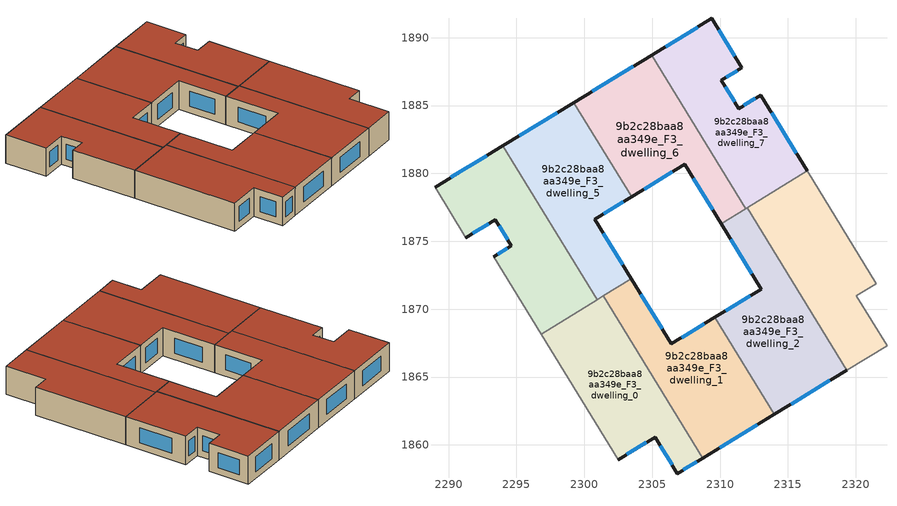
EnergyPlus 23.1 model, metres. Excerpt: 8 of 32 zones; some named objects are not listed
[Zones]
9b2c28baa8aa349e_F3_dwelling_0
 floor to 9b2c28baa8aa349e_F2_dwelling_0 (EU_floor_Construction): 2301.4,1870.97 2308.72,1859.04 2306.85,1857.89 2305.21,1860.57 2302.49,1858.91 2296.82,1868.16 z9
 wall outside (EU_wall_Construction): 2302.49,1858.91 2305.22,1860.57 2306.85,1857.89 2308.72,1859.04 z9:12
 wall adiabatic (EU_wall_Construction): 2296.82,1868.16 2302.49,1858.91 z9:12
 wall to 9b2c28baa8aa349e_F3_dwelling_1 (EU_wall_Construction): 2308.73,1859.04 2301.4,1870.97 z9:12
 wall to 9b2c28baa8aa349e_F3_dwelling_4 (EU_wall_Construction): 2300.95,1870.69 2296.82,1868.16 z9:12
 wall to 9b2c28baa8aa349e_F3_dwelling_5 (EU_wall_Construction): 2301.4,1870.97 2300.95,1870.69 z9:12
 window (EU_Window_Construction): 2307.29,1858.16 2308.28,1858.77 / 2305.6,1859.94 2306.47,1858.52 / 2303.13,1859.3 2304.58,1860.18 z9.7:11.3
 roof outside (EU_roof_Construction): 2308.72,1859.04 2301.4,1870.97 2296.82,1868.16 2302.49,1858.91 2305.22,1860.57 2306.85,1857.89 z12
9b2c28baa8aa349e_F3_dwelling_1
 floor to 9b2c28baa8aa349e_F2_dwelling_1 (EU_floor_Construction): 2309.6,1869.39 2313.98,1862.25 2308.72,1859.04 2301.4,1870.97 2303.47,1872.24 2306.42,1867.44 z9
 wall outside (EU_wall_Construction): 2309.6,1869.39 2306.42,1867.44 2303.47,1872.24 / 2308.72,1859.04 2313.98,1862.25 z9:12
 wall to 9b2c28baa8aa349e_F3_dwelling_5 (EU_wall_Construction): 2303.47,1872.24 2301.4,1870.97 z9:12
 wall to 9b2c28baa8aa349e_F3_dwelling_2 (EU_wall_Construction): 2313.98,1862.25 2309.6,1869.39 z9:12
 window (EU_Window_Construction): 2305.73,1868.57 2304.17,1871.12 / 2308.85,1868.93 2307.16,1867.9 / 2309.96,1859.79 2312.75,1861.49 z9.7:11.3
 roof outside (EU_roof_Construction): 2313.98,1862.25 2309.6,1869.39 2306.42,1867.44 2303.47,1872.24 2301.4,1870.97 2308.72,1859.04 z12
9b2c28baa8aa349e_F3_dwelling_2
 floor to 9b2c28baa8aa349e_F2_dwelling_2 (EU_floor_Construction): 2312,1877.47 2319.34,1865.51 2313.98,1862.25 2309.6,1869.39 2313.03,1871.48 2310.08,1876.3 z9
 wall outside (EU_wall_Construction): 2310.08,1876.3 2313.03,1871.48 2309.6,1869.39 / 2313.98,1862.25 2319.34,1865.51 z9:12
 wall to 9b2c28baa8aa349e_F3_dwelling_3 (EU_wall_Construction): 2319.34,1865.51 2312,1877.47 z9:12
 wall to 9b2c28baa8aa349e_F3_dwelling_6 (EU_wall_Construction): 2311.89,1877.4 2310.08,1876.3 z9:12
 wall to 9b2c28baa8aa349e_F3_dwelling_7 (EU_wall_Construction): 2312,1877.47 2311.89,1877.4 z9:12
 window (EU_Window_Construction): 2310.78,1875.17 2312.34,1872.61 / 2315.24,1863.01 2318.08,1864.75 / 2312.23,1870.99 2310.41,1869.88 z9.7:11.3
 roof outside (EU_roof_Construction): 2319.34,1865.51 2312,1877.47 2310.08,1876.3 2313.03,1871.48 2309.6,1869.39 2313.98,1862.25 z12
9b2c28baa8aa349e_F3_dwelling_3
 floor to 9b2c28baa8aa349e_F2_dwelling_3 (EU_floor_Construction): 2316.41,1880.18 2321.51,1871.88 2320.04,1870.99 2322.3,1867.32 2319.34,1865.51 2312,1877.47 z9
 wall adiabatic (EU_wall_Construction): 2319.34,1865.51 2322.3,1867.32 2320.04,1870.99 2321.51,1871.88 2316.41,1880.18 z9:12
 wall to 9b2c28baa8aa349e_F3_dwelling_7 (EU_wall_Construction): 2316.41,1880.18 2312,1877.47 z9:12
 roof outside (EU_roof_Construction): 2322.3,1867.32 2320.04,1870.99 2321.51,1871.88 2316.41,1880.18 2312,1877.47 2319.34,1865.51 z12
9b2c28baa8aa349e_F3_dwelling_4
 floor to 9b2c28baa8aa349e_F2_dwelling_4 (EU_floor_Construction): 2293.99,1882.03 2300.94,1870.69 2296.82,1868.16 2293.31,1873.87 2294.64,1874.67 2293.46,1876.59 2291.28,1875.27 2289,1878.98 z9
 wall outside (EU_wall_Construction): 2291.28,1875.27 2293.46,1876.59 2294.64,1874.67 2293.31,1873.87 / 2293.99,1882.03 2289,1878.98 z9:12
 wall adiabatic (EU_wall_Construction): 2289,1878.98 2291.28,1875.27 / 2293.31,1873.87 2296.82,1868.16 z9:12
 wall to 9b2c28baa8aa349e_F3_dwelling_5 (EU_wall_Construction): 2300.94,1870.69 2293.99,1882.03 z9:12
 window (EU_Window_Construction): 2293.73,1876.14 2294.36,1875.13 / 2291.79,1875.58 2292.95,1876.28 / 2292.82,1881.31 2290.17,1879.7 / 2294.33,1874.49 2293.62,1874.06 z9.7:11.3
 roof outside (EU_roof_Construction): 2300.95,1870.69 2293.99,1882.03 2289,1878.98 2291.28,1875.27 2293.46,1876.59 2294.64,1874.67 2293.31,1873.87 2296.82,1868.16 z12
9b2c28baa8aa349e_F3_dwelling_5
 floor to 9b2c28baa8aa349e_F2_dwelling_5 (EU_floor_Construction): 2299.24,1885.22 2303.49,1878.29 2300.78,1876.63 2303.47,1872.24 2300.94,1870.69 2293.99,1882.03 z9
 wall outside (EU_wall_Construction): 2299.24,1885.22 2293.99,1882.03 / 2303.47,1872.24 2300.78,1876.63 2303.49,1878.29 z9:12
 wall to 9b2c28baa8aa349e_F3_dwelling_6 (EU_wall_Construction): 2303.49,1878.29 2299.24,1885.22 z9:12
 window (EU_Window_Construction): 2298.01,1884.47 2295.22,1882.78 / 2301.42,1877.02 2302.85,1877.9 / 2302.84,1873.27 2301.41,1875.6 z9.7:11.3
 roof outside (EU_roof_Construction): 2303.47,1872.24 2300.78,1876.63 2303.49,1878.29 2299.24,1885.22 2293.99,1882.03 2300.95,1870.69 z12
9b2c28baa8aa349e_F3_dwelling_6
 floor to 9b2c28baa8aa349e_F2_dwelling_6 (EU_floor_Construction): 2304.95,1888.71 2311.89,1877.4 2310.08,1876.3 2307.4,1880.67 2303.49,1878.29 2299.24,1885.22 z9
 wall outside (EU_wall_Construction): 2304.95,1888.71 2299.24,1885.22 / 2303.49,1878.29 2307.4,1880.67 2310.08,1876.3 z9:12
 wall to 9b2c28baa8aa349e_F3_dwelling_7 (EU_wall_Construction): 2311.89,1877.4 2304.95,1888.71 z9:12
 window (EU_Window_Construction): 2303.61,1887.89 2300.58,1886.04 / 2308.03,1879.65 2309.45,1877.32 / 2304.41,1878.85 2306.48,1880.11 z9.7:11.3
 roof outside (EU_roof_Construction): 2311.89,1877.4 2304.95,1888.71 2299.24,1885.22 2303.49,1878.29 2307.4,1880.67 2310.08,1876.3 z12
9b2c28baa8aa349e_F3_dwelling_7
 floor to 9b2c28baa8aa349e_F2_dwelling_7 (EU_floor_Construction): 2311.61,1887.8 2310.08,1886.86 2311.37,1884.78 2312.99,1885.76 2316.41,1880.18 2311.89,1877.4 2304.95,1888.71 2309.39,1891.41 z9
 wall outside (EU_wall_Construction): 2316.41,1880.18 2312.99,1885.76 2311.37,1884.78 2310.09,1886.86 2311.61,1887.8 2309.39,1891.41 2304.95,1888.71 z9:12
 window (EU_Window_Construction): 2308.35,1890.78 2306,1889.34 / 2311.09,1888.65 2309.91,1890.56 / 2310.44,1887.08 2311.26,1887.58 / 2311.07,1885.27 2310.39,1886.37 / 2312.61,1885.53 2311.75,1885.01 / 2315.61,1881.49 2313.79,1884.45 z9.7:11.3
 roof outside (EU_roof_Construction): 2316.41,1880.18 2312.99,1885.76 2311.37,1884.78 2310.09,1886.86 2311.61,1887.8 2309.39,1891.41 2304.95,1888.71 2311.89,1877.4 z12
[Building]
EU S2 Campaign: North Axis=0; Terrain=City; Solar Distribution=FullExterior
[Site:Location]
Budapest.Ferenc.Liszt.Intl.AP: Latitude=47.437; Longitude=19.256; Time Zone=1; Elevation=185
[SizingPeriod:WeatherFileDays]
AnnualSizingPeriod: Begin Month=1; Begin Day of Month=1; End Month=12; End Day of Month=31; Day of Week for Start Day=Monday; Use Weather File Daylight Saving Period=No; Use Weather File Rain and Snow Indicators=No
[MATERIAL]
EU_InternalMass_Material: Roughness=MediumRough; Thickness=0.1; Conductivity=1; Density=1800; Specific Heat=900; Thermal Absorptance=0.9; Solar Absorptance=0.7; Visible Absorptance=0.7
[MATERIAL:NOMASS] Roughness=MediumRough; Thermal Absorptance=0.9; Solar Absorptance=0.7; Visible Absorptance=0.7
Name | Thermal Resistance
EU_wall_NoMass | 0.832559
EU_roof_NoMass | 1.39638
EU_floor_NoMass | 0.872794
[WINDOWMATERIAL:SIMPLEGLAZINGSYSTEM]
EU_Window_SimpleGlazing: UFactor=2.79869; Solar Heat Gain Coefficient=0.75; Visible Transmittance=0.75
[CONSTRUCTION]
EU_wall_Construction: EU_wall_NoMass
EU_roof_Construction: EU_roof_NoMass
EU_floor_Construction: EU_floor_NoMass
EU_Window_Construction: EU_Window_SimpleGlazing
EU_InternalMass_Construction: EU_InternalMass_Material
[ZONE] Type=1; Multiplier=1; Ceiling Height=autocalculate; Floor Area=autocalculate; Part of Total Floor Area=Yes
Name | Volume
9b2c28baa8aa349e_F3_dwelling_0 | 195.829
9b2c28baa8aa349e_F3_dwelling_1 | 195.878
9b2c28baa8aa349e_F3_dwelling_2 | 195.85
9b2c28baa8aa349e_F3_dwelling_3 | 195.853
9b2c28baa8aa349e_F3_dwelling_4 | 195.875
9b2c28baa8aa349e_F3_dwelling_5 | 195.813
9b2c28baa8aa349e_F3_dwelling_6 | 195.895
9b2c28baa8aa349e_F3_dwelling_7 | 195.827
[INTERNALMASS] Construction=EU_InternalMass_Construction
Name | Zone or ZoneList | Surface Area
9b2c28baa8aa349e_F3_dwelling_0_EU_InternalMass | 9b2c28baa8aa349e_F3_dwelling_0 | 65.2765
9b2c28baa8aa349e_F3_dwelling_1_EU_InternalMass | 9b2c28baa8aa349e_F3_dwelling_1 | 65.2927
9b2c28baa8aa349e_F3_dwelling_2_EU_InternalMass | 9b2c28baa8aa349e_F3_dwelling_2 | 65.2834
9b2c28baa8aa349e_F3_dwelling_3_EU_InternalMass | 9b2c28baa8aa349e_F3_dwelling_3 | 65.2845
9b2c28baa8aa349e_F3_dwelling_4_EU_InternalMass | 9b2c28baa8aa349e_F3_dwelling_4 | 65.2915
9b2c28baa8aa349e_F3_dwelling_5_EU_InternalMass | 9b2c28baa8aa349e_F3_dwelling_5 | 65.271
9b2c28baa8aa349e_F3_dwelling_6_EU_InternalMass | 9b2c28baa8aa349e_F3_dwelling_6 | 65.2985
9b2c28baa8aa349e_F3_dwelling_7_EU_InternalMass | 9b2c28baa8aa349e_F3_dwelling_7 | 65.2756
[OTHEREQUIPMENT] Fuel Type=Electricity; Design Level Calculation Method=Watts/Area; Power per Zone Floor Area=1; Fraction Latent=0; Fraction Radiant=0; Fraction Lost=0; Carbon Dioxide Generation Rate=0; EndUse Subcategory=EU_Step8_InternalGains
Name | Zone or ZoneList or Space or SpaceList | Schedule
EU_Step8_InternalGain_9b2c28baa8aa349e_F3_dwelling_0_f000 | 9b2c28baa8aa349e_F3_dwelling_0 | EU_Step8_GainSchedule_9b2c28baa8aa349e_F3_dwelling_0_f000
EU_Step8_InternalGain_9b2c28baa8aa349e_F3_dwelling_1_f000 | 9b2c28baa8aa349e_F3_dwelling_1 | EU_Step8_GainSchedule_9b2c28baa8aa349e_F3_dwelling_1_f000
EU_Step8_InternalGain_9b2c28baa8aa349e_F3_dwelling_2_f000 | 9b2c28baa8aa349e_F3_dwelling_2 | EU_Step8_GainSchedule_9b2c28baa8aa349e_F3_dwelling_2_f000
EU_Step8_InternalGain_9b2c28baa8aa349e_F3_dwelling_3_f000 | 9b2c28baa8aa349e_F3_dwelling_3 | EU_Step8_GainSchedule_9b2c28baa8aa349e_F3_dwelling_3_f000
EU_Step8_InternalGain_9b2c28baa8aa349e_F3_dwelling_4_f000 | 9b2c28baa8aa349e_F3_dwelling_4 | EU_Step8_GainSchedule_9b2c28baa8aa349e_F3_dwelling_4_f000
EU_Step8_InternalGain_9b2c28baa8aa349e_F3_dwelling_5_f000 | 9b2c28baa8aa349e_F3_dwelling_5 | EU_Step8_GainSchedule_9b2c28baa8aa349e_F3_dwelling_5_f000
EU_Step8_InternalGain_9b2c28baa8aa349e_F3_dwelling_6_f000 | 9b2c28baa8aa349e_F3_dwelling_6 | EU_Step8_GainSchedule_9b2c28baa8aa349e_F3_dwelling_6_f000
EU_Step8_InternalGain_9b2c28baa8aa349e_F3_dwelling_7_f000 | 9b2c28baa8aa349e_F3_dwelling_7 | EU_Step8_GainSchedule_9b2c28baa8aa349e_F3_dwelling_7_f000
[ZONEVENTILATION:DESIGNFLOWRATE] Schedule=EU_AlwaysOn; Design Flow Rate Calculation Method=AirChanges/Hour; Air Changes per Hour=0.475469; Ventilation Type=Natural; Fan Pressure Rise=0; Fan Total Efficiency=1; Constant Term Coefficient=1; Temperature Term Coefficient=0; Velocity Term Coefficient=0; Velocity Squared Term Coefficient=0; Minimum Indoor Temperature=-100; Maximum Indoor Temperature=100; Delta Temperature=-100; Minimum Outdoor Temperature=-100; Maximum Outdoor Temperature=100; Maximum Wind Speed=40
Name | Zone or ZoneList or Space or SpaceList
EU_ConstantAir_9b2c28baa8aa349e_F3_dwelling_0 | 9b2c28baa8aa349e_F3_dwelling_0
EU_ConstantAir_9b2c28baa8aa349e_F3_dwelling_1 | 9b2c28baa8aa349e_F3_dwelling_1
EU_ConstantAir_9b2c28baa8aa349e_F3_dwelling_2 | 9b2c28baa8aa349e_F3_dwelling_2
EU_ConstantAir_9b2c28baa8aa349e_F3_dwelling_3 | 9b2c28baa8aa349e_F3_dwelling_3
EU_ConstantAir_9b2c28baa8aa349e_F3_dwelling_4 | 9b2c28baa8aa349e_F3_dwelling_4
EU_ConstantAir_9b2c28baa8aa349e_F3_dwelling_5 | 9b2c28baa8aa349e_F3_dwelling_5
EU_ConstantAir_9b2c28baa8aa349e_F3_dwelling_6 | 9b2c28baa8aa349e_F3_dwelling_6
EU_ConstantAir_9b2c28baa8aa349e_F3_dwelling_7 | 9b2c28baa8aa349e_F3_dwelling_7
[HVACTEMPLATE:ZONE:IDEALLOADSAIRSYSTEM] System Availability Schedule=EU_AlwaysOn; Maximum Heating Supply Air Temperature=50; Minimum Cooling Supply Air Temperature=13; Maximum Heating Supply Air Humidity Ratio=0.0156; Minimum Cooling Supply Air Humidity Ratio=0.0077; Heating Limit=NoLimit; Cooling Limit=NoLimit; Heating Availability Schedule=EU_AlwaysOn; Cooling Availability Schedule=EU_CoolingOff; Dehumidification Control Type=ConstantSensibleHeatRatio; Cooling Sensible Heat Ratio=0.7; Dehumidification Setpoint=60; Humidification Control Type=None; Humidification Setpoint=30; Outdoor Air Method=None; Outdoor Air Flow Rate per Person=0.00944; Outdoor Air Flow Rate per Zone Floor Area=0; Outdoor Air Flow Rate per Zone=0; Demand Controlled Ventilation Type=None; Outdoor Air Economizer Type=NoEconomizer; Heat Recovery Type=None; Sensible Heat Recovery Effectiveness=0.7; Latent Heat Recovery Effectiveness=0.65
Name | Template Thermostat
9b2c28baa8aa349e_F3_dwelling_0 | EU_HeatOnly_9b2c28baa8aa349e_F3_dwelling_0
9b2c28baa8aa349e_F3_dwelling_1 | EU_HeatOnly_9b2c28baa8aa349e_F3_dwelling_1
9b2c28baa8aa349e_F3_dwelling_2 | EU_HeatOnly_9b2c28baa8aa349e_F3_dwelling_2
9b2c28baa8aa349e_F3_dwelling_3 | EU_HeatOnly_9b2c28baa8aa349e_F3_dwelling_3
9b2c28baa8aa349e_F3_dwelling_4 | EU_HeatOnly_9b2c28baa8aa349e_F3_dwelling_4
9b2c28baa8aa349e_F3_dwelling_5 | EU_HeatOnly_9b2c28baa8aa349e_F3_dwelling_5
9b2c28baa8aa349e_F3_dwelling_6 | EU_HeatOnly_9b2c28baa8aa349e_F3_dwelling_6
9b2c28baa8aa349e_F3_dwelling_7 | EU_HeatOnly_9b2c28baa8aa349e_F3_dwelling_7
[SIZING:ZONE] Zone Cooling Design Supply Air Temperature Input Method=SupplyAirTemperature; Zone Cooling Design Supply Air Temperature=13; Zone Heating Design Supply Air Temperature Input Method=SupplyAirTemperature; Zone Heating Design Supply Air Temperature=50; Zone Cooling Design Supply Air Humidity Ratio=0.008; Zone Heating Design Supply Air Humidity Ratio=0.008; Cooling Design Air Flow Method=DesignDay; Cooling Design Air Flow Rate=0; Cooling Minimum Air Flow per Zone Floor Area=0.000762; Cooling Minimum Air Flow=0; Cooling Minimum Air Flow Fraction=0.2; Heating Design Air Flow Method=DesignDay; Heating Design Air Flow Rate=0; Heating Maximum Air Flow per Zone Floor Area=0.002032; Heating Maximum Air Flow=0.141576; Heating Maximum Air Flow Fraction=0.3; Account for Dedicated Outdoor Air System=No; Dedicated Outdoor Air System Control Strategy=NeutralSupplyAir; Dedicated Outdoor Air Low Setpoint Temperature for Design=autosize; Dedicated Outdoor Air High Setpoint Temperature for Design=autosize; Zone Load Sizing Method=Sensible Load Only No Latent Load; Zone Latent Cooling Design Supply Air Humidity Ratio Input Method=HumidityRatioDifference; Zone Cooling Design Supply Air Humidity Ratio Difference=0.005; Zone Latent Heating Design Supply Air Humidity Ratio Input Method=HumidityRatioDifference; Zone Humidification Design Supply Air Humidity Ratio Difference=0.005
9b2c28baa8aa349e_F3_dwelling_0; 9b2c28baa8aa349e_F3_dwelling_1; 9b2c28baa8aa349e_F3_dwelling_2; 9b2c28baa8aa349e_F3_dwelling_3; 9b2c28baa8aa349e_F3_dwelling_4; 9b2c28baa8aa349e_F3_dwelling_5; 9b2c28baa8aa349e_F3_dwelling_6; 9b2c28baa8aa349e_F3_dwelling_7
[SCHEDULE:CONSTANT]
Name | Hourly Value
EU_AlwaysOn | 1
EU_CoolingOff | 0
[SCHEDULE:FILE] Column Number=1; Rows to Skip at Top=0; Number of Hours of Data=8760; Column Separator=Comma; Interpolate to Timestep=No; Minutes per Item=60; Adjust Schedule for Daylight Savings=Yes
Name | File
EU_Step8_GainSchedule_9b2c28baa8aa349e_F3_dwelling_0_f000 | ../../schedules/9b2c28baa8aa349e/9b2c28baa8aa349e_F3_dwelling_0_f000_gain.csv
EU_Step8_GainSchedule_9b2c28baa8aa349e_F3_dwelling_1_f000 | ../../schedules/9b2c28baa8aa349e/9b2c28baa8aa349e_F3_dwelling_1_f000_gain.csv
EU_Step8_GainSchedule_9b2c28baa8aa349e_F3_dwelling_2_f000 | ../../schedules/9b2c28baa8aa349e/9b2c28baa8aa349e_F3_dwelling_2_f000_gain.csv
EU_Step8_GainSchedule_9b2c28baa8aa349e_F3_dwelling_3_f000 | ../../schedules/9b2c28baa8aa349e/9b2c28baa8aa349e_F3_dwelling_3_f000_gain.csv
EU_Step8_GainSchedule_9b2c28baa8aa349e_F3_dwelling_4_f000 | ../../schedules/9b2c28baa8aa349e/9b2c28baa8aa349e_F3_dwelling_4_f000_gain.csv
EU_Step8_GainSchedule_9b2c28baa8aa349e_F3_dwelling_5_f000 | ../../schedules/9b2c28baa8aa349e/9b2c28baa8aa349e_F3_dwelling_5_f000_gain.csv
EU_Step8_GainSchedule_9b2c28baa8aa349e_F3_dwelling_6_f000 | ../../schedules/9b2c28baa8aa349e/9b2c28baa8aa349e_F3_dwelling_6_f000_gain.csv
EU_Step8_GainSchedule_9b2c28baa8aa349e_F3_dwelling_7_f000 | ../../schedules/9b2c28baa8aa349e/9b2c28baa8aa349e_F3_dwelling_7_f000_gain.csv
